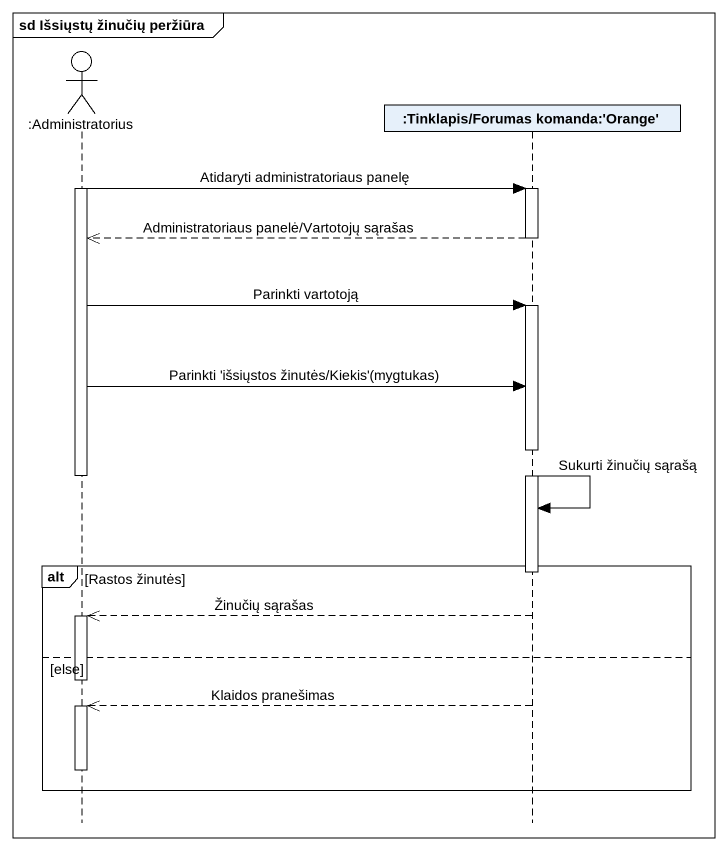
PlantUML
@startuml
mainframe sd Išsiųstų žinučių peržiūra
hide footbox
actor ":Administratorius" as Administratorius
participant ":Tinklapis/Forumas komanda:'Orange'" as Tinklapis_Forumas_komanda

activate Administratorius
Administratorius -> Tinklapis_Forumas_komanda : Atidaryti administratoriaus panelę
activate Tinklapis_Forumas_komanda
Tinklapis_Forumas_komanda -->> Administratorius : Administratoriaus panelė/Vartotojų sąrašas
deactivate Tinklapis_Forumas_komanda
Administratorius -> Tinklapis_Forumas_komanda : Parinkti vartotoją
activate Tinklapis_Forumas_komanda
Administratorius -> Tinklapis_Forumas_komanda : Parinkti 'išsiųstos žinutės/Kiekis'(mygtukas)
deactivate Administratorius
Tinklapis_Forumas_komanda -> Tinklapis_Forumas_komanda : Sukurti žinučių sąrašą
alt Rastos žinutės
  deactivate Tinklapis_Forumas_komanda
  Tinklapis_Forumas_komanda -->> Administratorius : Žinučių sąrašas
  activate Administratorius
else else
  deactivate Administratorius
  Tinklapis_Forumas_komanda -->> Administratorius : Klaidos pranešimas
  activate Administratorius
  deactivate Administratorius
end
@enduml
